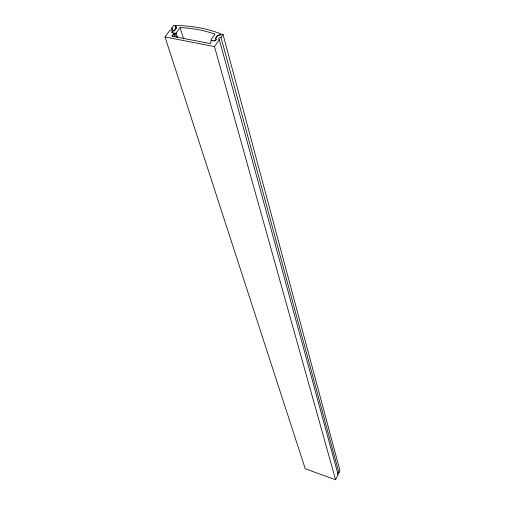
<?xml version="1.0" encoding="UTF-8"?>
<svg xmlns="http://www.w3.org/2000/svg" width="505" height="505" viewBox="0 0 505 505"><rect width="100%" height="100%" fill="white"/><g stroke="black" fill="none" stroke-linecap="round" stroke-linejoin="round"><path stroke-width="0.76" d="M335.604 479.75L338.091 474.593A1.06 0.953 -14.4 0 1 338.943 472.831L339.991 470.654L223.059 34.529L221.045 34.151L220.332 35.154L217.699 35.59L215.755 38.311L216.058 39.037A1.755 1.111 -15.8 0 1 214.354 40.886L211.355 40.255A0.732 0.467 -15.9 0 1 211.096 39.617L215.004 34.163L213.975 33.803A135.359 89.625 -19.7 0 0 198.32 29.637A135.498 89.833 -19.6 0 0 181.333 27.642L180.127 27.573L176.138 32.926A0.72 0.448 -17.1 0 1 175.153 33.311L172.192 32.793A1.723 1.073 -17.1 0 1 173.259 30.868L174.383 30.426L176.371 27.769L175.001 26.595L175.734 25.616L173.802 25.25L171.706 28.046A1.793 1.111 -17.2 0 1 172.123 29.423A1.793 1.111 -17.2 0 1 170.002 30.319L165.009 36.972L305.235 468.766L335.604 479.75L214.48 46.586L219.347 39.743A1.837 1.161 -15.6 0 1 218.861 38.317A1.837 1.161 -15.6 0 1 221.013 37.402L223.059 34.529M173.72 33.09A1.528 0.953 -17.2 0 1 174.193 34.144A1.528 0.953 -17.2 0 1 172.659 35.034L171.82 36.158L210.219 43.575L211.039 42.433A1.559 0.985 -15.9 0 1 211.014 41.221A1.559 0.985 -15.9 0 1 212.769 40.577M176.037 27.668L175.57 26.159L176.302 25.509A138.736 91.998 -19.6 0 1 199.671 27.781A138.591 91.784 -19.7 0 1 220.736 33.873L220.458 34.624L217.68 35.224L215.509 38.26L215.887 39.106A1.66 1.048 -15.8 0 1 214.316 40.823M165.009 36.972L214.48 46.586M175.57 26.159L176.845 27.497L174.629 30.464L173.291 30.975A1.629 1.01 -17.1 0 0 172.293 32.762M173.954 33.841L174.667 36.095M171.706 28.046L172.42 30.3M172.659 35.034L173.133 36.537M175.153 33.311L176.333 37.073M176.138 32.926L177.552 37.439M180.127 27.573L183.599 38.872M219.347 39.743L338.091 474.593M221.013 37.402L338.943 472.831"/></g></svg>
